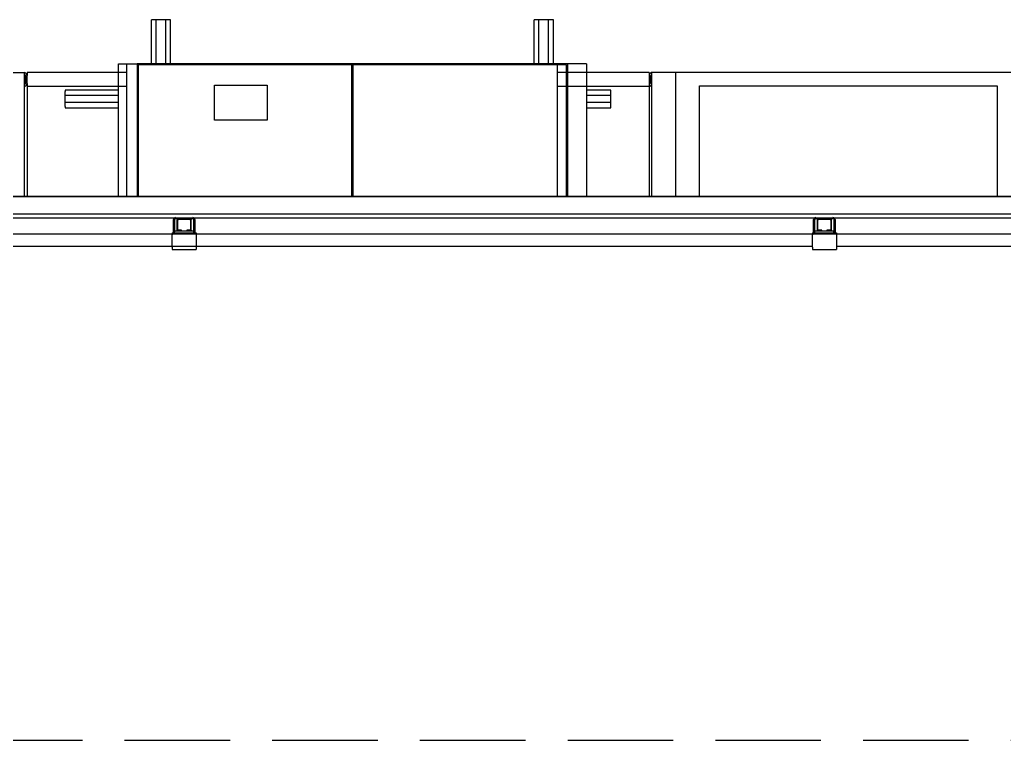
# Model space of a CAD drawing. Extents: x -1899985 to -450366, y 556196 to 2151267.
# Drawn here: x -670346 to -667913, y 579837 to 581618 of the extents above; entities that cross this region are included whole.
import ezdxf

# ---------------------------------------------------------------- set-up
doc = ezdxf.new("R2010")
doc.units = 0
doc.header["$LTSCALE"] = 1000
doc.header["$MEASUREMENT"] = 0
doc.linetypes.add('DASH', pattern=[0.35, 0.25, -0.1])
doc.layers.add('A-LIN-V', color=9, linetype='Continuous')
doc.layers.add('S-SB', color=21, linetype='Continuous')

# ---------------------------------------------------------------- blocks, each defined once
blk = doc.blocks.new('rer34')
at = {"layer": 'A-LIN-V'}
h = blk.add_hatch(color=1, dxfattribs=at)
h.dxf.hatch_style = 1
h.paths.add_polyline_path([(1596258.9, -76166.7), (1596256.1, -76164), (1596256.1, -76166.7)])
h.paths.add_polyline_path([(1596212.7, -76166.7), (1596212.7, -76164), (1596209.9, -76166.7)])
at = {"color": 1, "linetype": 'DASH'}
blk.add_lwpolyline([(1594308.9, -77420.6), (1605666.4, -77420.6)], dxfattribs=at)
at = {"layer": 'A-LIN-V', "color": 1}
for p, q in [((1594716.4, -75640.3), (1594705.6, -75640.3)), ((1594705.6, -75749), (1594705.6, -75640.3)), ((1594716.4, -75640.3), (1594705.6, -75640.3)), ((1594705.6, -75749), (1594705.6, -75640.3)), ((1594738.2, -75640.3), (1594716.4, -75640.3)), ((1594716.4, -75749), (1594716.4, -75640.3)), ((1594738.2, -75640.3), (1594716.4, -75640.3)), ((1594716.4, -75749), (1594716.4, -75640.3)), ((1594738.2, -75749), (1594738.2, -75640.3)), ((1594749.1, -75640.3), (1594738.2, -75640.3)), ((1594738.2, -75749), (1594738.2, -75640.3)), ((1594749.1, -75640.3), (1594738.2, -75640.3)), ((1594749.1, -75749), (1594749.1, -75640.3)), ((1594749.1, -75749), (1594749.1, -75640.3)), ((1595586, -75640.3), (1595575.2, -75640.3)), ((1595575.2, -75749), (1595575.2, -75640.3)), ((1595586, -75640.3), (1595575.2, -75640.3)), ((1595575.2, -75749), (1595575.2, -75640.3)), ((1595607.8, -75640.3), (1595586, -75640.3)), ((1595586, -75749), (1595586, -75640.3)), ((1595607.8, -75640.3), (1595586, -75640.3)), ((1595586, -75749), (1595586, -75640.3)), ((1595607.8, -75749), (1595607.8, -75640.3)), ((1595618.7, -75640.3), (1595607.8, -75640.3)), ((1595607.8, -75749), (1595607.8, -75640.3)), ((1595618.7, -75640.3), (1595607.8, -75640.3)), ((1595618.7, -75749), (1595618.7, -75640.3)), ((1595618.7, -75749), (1595618.7, -75640.3)), ((1594630.6, -75749), (1594673, -75749)), ((1594630.6, -76077.3), (1594630.6, -75749)), ((1594648.7, -75749), (1595627, -75749)), ((1594648.7, -75749), (1594648.7, -76077.3)), ((1595651.3, -75749), (1594673, -75749)), ((1594673, -75749), (1594673, -76077.3)), ((1594675.7, -75751.7), (1594675.7, -76077.3)), ((1595161, -75751.7), (1594675.7, -75751.7)), ((1595161, -76077.3), (1595161, -75751.7)), ((1595163.2, -75751.7), (1595163.2, -76077.3)), ((1595648.5, -75751.7), (1595163.2, -75751.7)), ((1595627, -75749), (1595627, -76077.3)), ((1595648.5, -76077.3), (1595648.5, -75751.7)), ((1595693.6, -75749), (1595651.3, -75749)), ((1595651.3, -76077.3), (1595651.3, -75749)), ((1595693.6, -75749), (1595693.6, -76077.3)), ((1594363.2, -75770.7), (1594417.5, -75770.7)), ((1594417.5, -76077.3), (1594417.5, -75770.7)), ((1594419.2, -75778.4), (1594419.2, -75797.9)), ((1594648.7, -75770.7), (1594423, -75770.7)), ((1594423, -75770.7), (1594423, -75778.4)), ((1594423, -75797.9), (1594423, -75778.4)), ((1595836.3, -75770.7), (1595627, -75770.7)), ((1595836.3, -75770.7), (1595836.3, -75778.4)), ((1595836.3, -75778.4), (1595836.3, -75797.9)), ((1595840.1, -75797.9), (1595840.1, -75778.4)), ((1595841.7, -75770.7), (1595841.7, -76077.3)), ((1595896.1, -75770.7), (1595841.7, -75770.7)), ((1604014.2, -75770.7), (1595896.1, -75770.7)), ((1595896.1, -75770.7), (1595896.1, -76077.3)), ((1594423, -75797.9), (1594423, -75805.5)), ((1594423, -75805.5), (1594423, -76077.3)), ((1594648.7, -75805.5), (1594423, -75805.5)), ((1594848.6, -75801.7), (1594968.2, -75801.7)), ((1594848.6, -75888.7), (1594848.6, -75801.7)), ((1594968.2, -75801.7), (1594968.2, -75888.7)), ((1595836.3, -75805.5), (1595627, -75805.5)), ((1595836.3, -75797.9), (1595836.3, -75805.5)), ((1595836.3, -75805.5), (1595836.3, -76077.3)), ((1595950.4, -76077.3), (1595950.4, -75803.4)), ((1595950.4, -75803.4), (1596626.8, -75803.4)), ((1596626.8, -75803.4), (1596626.8, -76077.3)), ((1594509.9, -75814.3), (1594509.9, -75817.5)), ((1594630.6, -75814.3), (1594509.9, -75814.3)), ((1594509.9, -75827.3), (1594509.9, -75817.5)), ((1594509.9, -75844.7), (1594509.9, -75827.3)), ((1594630.6, -75827.3), (1594509.9, -75827.3)), ((1595749.3, -75814.3), (1595693.6, -75814.3)), ((1595749.3, -75827.3), (1595693.6, -75827.3)), ((1595749.3, -75817.5), (1595749.3, -75814.3)), ((1595749.3, -75827.3), (1595749.3, -75817.5)), ((1595749.3, -75844.7), (1595749.3, -75827.3)), ((1594630.6, -75844.7), (1594509.9, -75844.7)), ((1594509.9, -75854.4), (1594509.9, -75844.7)), ((1595749.3, -75844.7), (1595693.6, -75844.7)), ((1595749.3, -75854.4), (1595749.3, -75844.7)), ((1594509.9, -75854.4), (1594509.9, -75857.7)), ((1594509.9, -75857.7), (1594630.6, -75857.7)), ((1595693.6, -75857.7), (1595749.3, -75857.7)), ((1595749.3, -75857.7), (1595749.3, -75854.4)), ((1594968.2, -75888.7), (1594848.6, -75888.7)), ((1592562.4, -76077.3), (1605899.7, -76077.3)), ((1598840.1, -76077.3), (1592562.4, -76077.3)), ((1598840.1, -76120.8), (1592345, -76120.8)), ((1594075.6, -76129.5), (1605899.7, -76129.5)), ((1594755.5, -76166.7), (1594755.5, -76134.3)), ((1594757.9, -76134.3), (1594757.9, -76164.3)), ((1594760.4, -76129.5), (1594799.5, -76129.5)), ((1594766.9, -76131.9), (1594760.4, -76131.9)), ((1594763.6, -76135.2), (1594763.6, -76159.1)), ((1594765.3, -76159.1), (1594765.3, -76135.2)), ((1594793, -76131.9), (1594766.9, -76131.9)), ((1594766.9, -76133.5), (1594793, -76133.5)), ((1594799.5, -76131.9), (1594793, -76131.9)), ((1594794.6, -76135.2), (1594794.6, -76159.1)), ((1594796.2, -76159.1), (1594796.2, -76135.2)), ((1594801.9, -76164.2), (1594801.9, -76134.3)), ((1594804.4, -76134.3), (1594804.4, -76166.6)), ((1596209.9, -76166.7), (1596209.9, -76134.3)), ((1596212.3, -76134.3), (1596212.3, -76164.3)), ((1596214.8, -76129.5), (1596253.9, -76129.5)), ((1596221.3, -76131.9), (1596214.8, -76131.9)), ((1596218, -76135.2), (1596218, -76159.1)), ((1596219.7, -76159.1), (1596219.7, -76135.2)), ((1596247.4, -76131.9), (1596221.3, -76131.9)), ((1596221.3, -76133.5), (1596247.4, -76133.5)), ((1596253.9, -76131.9), (1596247.4, -76131.9)), ((1596249, -76135.2), (1596249, -76159.1)), ((1596250.7, -76159.1), (1596250.7, -76135.2)), ((1596256.4, -76164.2), (1596256.4, -76134.3)), ((1596258.8, -76134.3), (1596258.8, -76166.6)), ((1594758.2, -76164), (1594755.5, -76166.7)), ((1594758.2, -76162.3), (1594766.9, -76162.3)), ((1594758.2, -76166.7), (1594758.2, -76162.3)), ((1594774, -76160.7), (1594766.9, -76160.7)), ((1594766.9, -76162.3), (1594774, -76162.3)), ((1594774, -76162.3), (1594774, -76160.7)), ((1594774, -76162.3), (1594785.9, -76162.3)), ((1594793, -76160.7), (1594785.9, -76160.7)), ((1594785.9, -76160.7), (1594785.9, -76162.3)), ((1594785.9, -76162.3), (1594793, -76162.3)), ((1594793, -76162.3), (1594801.7, -76162.3)), ((1594801.7, -76166.7), (1594801.7, -76162.3)), ((1594804.4, -76166.7), (1594801.7, -76164)), ((1596212.7, -76164), (1596209.9, -76166.7)), ((1596212.7, -76162.3), (1596221.3, -76162.3)), ((1596212.7, -76166.7), (1596212.7, -76162.3)), ((1596228.4, -76160.7), (1596221.3, -76160.7)), ((1596221.3, -76162.3), (1596228.4, -76162.3)), ((1596228.4, -76162.3), (1596228.4, -76160.7)), ((1596228.4, -76162.3), (1596240.3, -76162.3)), ((1596247.4, -76160.7), (1596240.3, -76160.7)), ((1596240.3, -76160.7), (1596240.3, -76162.3)), ((1596240.3, -76162.3), (1596247.4, -76162.3)), ((1596247.4, -76162.3), (1596256.1, -76162.3)), ((1596256.1, -76166.7), (1596256.1, -76162.3)), ((1596258.9, -76166.7), (1596256.1, -76164)), ((1594752.8, -76169.9), (1593068, -76169.9)), ((1595647.6, -76169.9), (1594108.2, -76169.9)), ((1594752.8, -76166.7), (1594755.5, -76166.7)), ((1594752.8, -76166.7), (1594752.8, -76172.1)), ((1594752.8, -76202.6), (1594752.8, -76172.1)), ((1594755.5, -76166.7), (1594758.2, -76166.7)), ((1594758.2, -76166.7), (1594801.7, -76166.7)), ((1594801.7, -76166.7), (1594804.4, -76166.7)), ((1594804.4, -76166.7), (1594807.2, -76166.7)), ((1594807.2, -76166.7), (1594807.2, -76172.1)), ((1596207.2, -76169.9), (1594807.2, -76169.9)), ((1594807.2, -76172.1), (1594807.2, -76202.6)), ((1596378.3, -76169.9), (1595673.7, -76169.9)), ((1596207.2, -76166.7), (1596209.9, -76166.7)), ((1596207.2, -76166.7), (1596207.2, -76172.1)), ((1596207.2, -76202.6), (1596207.2, -76172.1)), ((1596209.9, -76166.7), (1596212.7, -76166.7)), ((1596212.7, -76166.7), (1596256.1, -76166.7)), ((1596256.1, -76166.7), (1596258.9, -76166.7)), ((1596258.9, -76166.7), (1596261.6, -76166.7)), ((1596261.6, -76166.7), (1596261.6, -76172.1)), ((1597266.4, -76169.9), (1596261.6, -76169.9)), ((1596261.6, -76172.1), (1596261.6, -76202.6)), ((1598008.8, -76169.9), (1596404.4, -76169.9)), ((1594752.8, -76200.4), (1593068, -76200.4)), ((1595264.5, -76200.4), (1594460.1, -76200.4)), ((1594752.8, -76202.6), (1594752.8, -76208)), ((1594752.8, -76208), (1594807.2, -76208)), ((1596207.2, -76200.4), (1594807.2, -76200.4)), ((1594807.2, -76202.6), (1594807.2, -76208)), ((1596207.2, -76202.6), (1596207.2, -76208)), ((1596207.2, -76208), (1596261.6, -76208)), ((1597266.4, -76200.4), (1596261.6, -76200.4)), ((1596261.6, -76202.6), (1596261.6, -76208))]:
    blk.add_line(p, q, dxfattribs=at)
for centre, radius, start, end in [((1594415.3, -75778.4), 7.61, 0, 73.3985), ((1594415.3, -75778.4), 3.8, 0, 55.1501), ((1595843.9, -75778.4), 7.61, 106.6016, 180), ((1595843.9, -75778.4), 3.8, 124.8499, 180), ((1594415.3, -75797.9), 3.8, 304.8499, 0), ((1594415.3, -75797.9), 7.61, 286.6016, 0), ((1595843.9, -75797.9), 7.61, 180, 253.3985), ((1595843.9, -75797.9), 3.8, 180, 235.1501), ((1594760.4, -76134.3), 4.89, 90, 180), ((1594760.4, -76134.3), 2.45, 90, 180), ((1594766.9, -76135.2), 3.26, 90, 180), ((1594766.9, -76135.2), 1.63, 90, 180), ((1594793, -76135.2), 3.26, 360, 90), ((1594793, -76135.2), 1.63, 360, 90), ((1594799.5, -76134.3), 4.89, 0, 90), ((1594799.5, -76134.3), 2.45, 0, 90), ((1596214.8, -76134.3), 4.89, 90, 180), ((1596214.8, -76134.3), 2.45, 90, 180), ((1596221.3, -76135.2), 3.26, 90, 180), ((1596221.3, -76135.2), 1.63, 90, 180), ((1596247.4, -76135.2), 3.26, 360, 90), ((1596247.4, -76135.2), 1.63, 360, 90), ((1596253.9, -76134.3), 4.89, 360, 90), ((1596253.9, -76134.3), 2.45, 0, 90), ((1594766.9, -76159.1), 3.26, 180, 270), ((1594766.9, -76159.1), 1.63, 180, 270), ((1594793, -76159.1), 1.63, 270, 360), ((1594793, -76159.1), 3.26, 270, 360), ((1596221.3, -76159.1), 3.26, 180, 270), ((1596221.3, -76159.1), 1.63, 180, 270), ((1596247.4, -76159.1), 1.63, 270, 360), ((1596247.4, -76159.1), 3.26, 270, 360)]:
    blk.add_arc(centre, radius, start, end, dxfattribs=at)

msp = doc.modelspace()

# ---------------------------------------------------------------- block references
at = {"layer": 'S-SB', "xscale": 1.087878787878788}
msp.add_blockref('rer34', (-2404866.7, 657258.1), dxfattribs=at)

doc.saveas('drawing.dxf')
